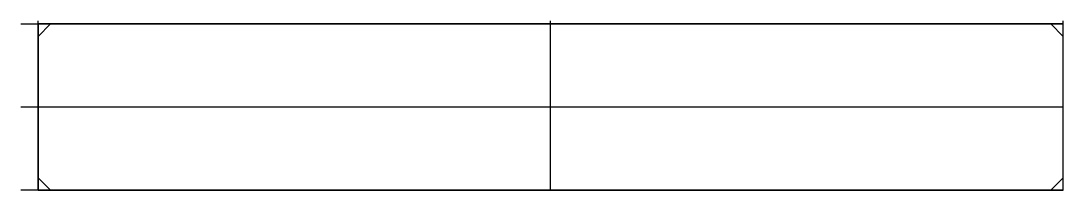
# Model space of a CAD drawing. Extents: x -4 to 235, y -38 to 1.
import ezdxf

# ---------------------------------------------------------------- set-up
doc = ezdxf.new("R2010")
doc.units = 0
doc.layers.get('0').update_dxf_attribs({"linetype": 'CONTINUOUS'})

msp = doc.modelspace()

# ---------------------------------------------------------------- linework, layer by layer
at = {"linetype": 'CONTINUOUS'}
for p, q in [((-3.97, 0), (235, 0)), ((0, -38), (0, 0.71)), ((235, 0), (0, 0)), ((0, 0), (0, -38)), ((235, 0), (0, 0)), ((0, 0), (0, -38)), ((2.83, 0), (0, 0)), ((0, 0), (0, -2.83)), ((0, -2.83), (2.83, 0)), ((2.83, 0), (0, -2.83)), ((2.83, 0), (232.17, 0)), ((117.5, -38), (117.5, 0.71)), ((232.17, 0), (235, -2.83)), ((235, 0), (232.17, 0)), ((232.17, 0), (235, -2.83)), ((235, -38), (235, 0.71)), ((235, -38), (235, 0)), ((235, -38), (235, 0)), ((235, -2.83), (235, 0)), ((0, -2.83), (0, -35.17)), ((235, -35.17), (235, -2.83)), ((235, -19), (-3.97, -19)), ((2.83, -38), (0, -35.17)), ((0, -35.17), (0, -38)), ((0, -35.17), (2.83, -38)), ((235, -35.17), (232.17, -38)), ((232.17, -38), (235, -35.17)), ((235, -38), (235, -35.17)), ((235, -38), (-3.97, -38)), ((0, -38), (235, -38)), ((0, -38), (235, -38)), ((0, -38), (2.83, -38)), ((2.83, -38), (232.17, -38)), ((232.17, -38), (235, -38))]:
    msp.add_line(p, q, dxfattribs=at)

doc.saveas('drawing.dxf')
